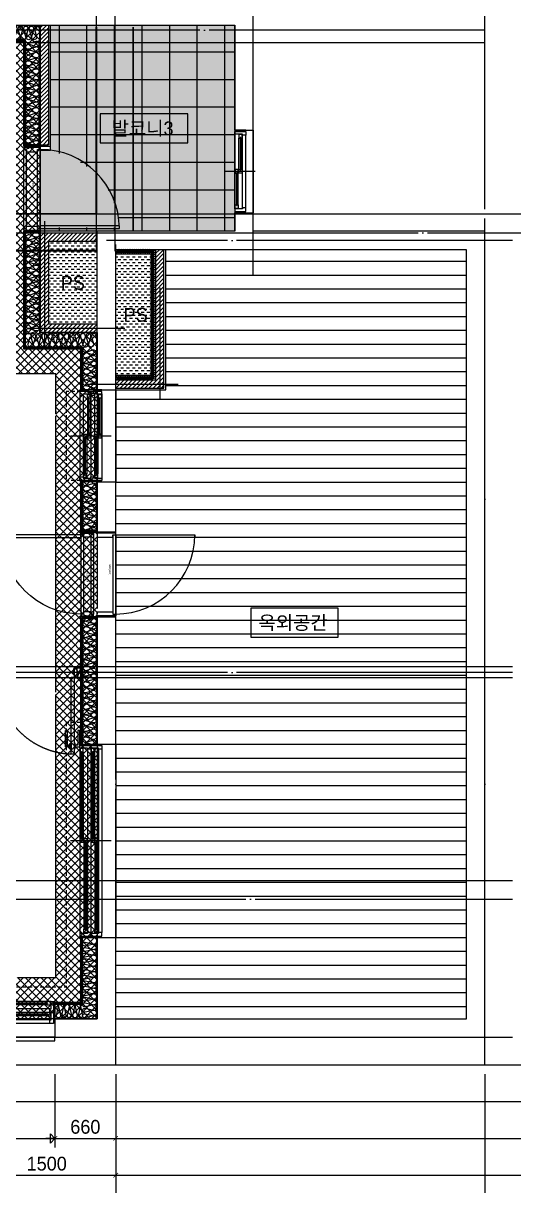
# Model space of a CAD drawing. Header units: millimetres. Extents: x -24416 to 92204, y -190080 to 23760.
# Drawn here: x 79198 to 84531, y -179915 to -167280 of the extents above; entities that cross this region are included whole.
import ezdxf
from ezdxf.enums import TextEntityAlignment as Align

# ---------------------------------------------------------------- set-up
doc = ezdxf.new("R2010")
doc.units = ezdxf.units.MM
doc.header["$LTSCALE"] = 50
for name, pattern in [('AUDIT_D_220706163347-0', [0]), ('CEN', [62, 60, -1, 0, -1]), ('H', [1.3, 0.8, -0.5]), ('HID', [2.5, 1.5, -1]), ('HIDDEN', [2, 1, -1]), ('평면도(기준)$0$CENTER2', [16.25, 15, -0.5, 0.25, -0.5])]:
    doc.linetypes.add(name, pattern=pattern)
doc.layers.get('defpoints').update_dxf_attribs({"color": 139})
for name, color, linetype in [('A-SOL252', 252, 'Continuous'), ('A_HAT', 8, 'Continuous'), ('AA-XXXX-DIMS', 7, 'Continuous'), ('AA-단열-바닥-욕실', 30, 'Continuous'), ('ARDM', 7, 'Continuous'), ('CEN_CON', 1, 'CEN'), ('CEN_WALL', 12, 'CEN'), ('CONC', 2, 'Continuous'), ('dan1', 7, 'HID'), ('DIM', 7, 'AUDIT_D_220706163347-0'), ('DOOR', 4, 'Continuous'), ('ELE3_CON', 7, 'Continuous'), ('ETC', 6, 'Continuous'), ('FIN', 6, 'Continuous'), ('HAT', 9, 'Continuous'), ('INS', 252, 'Continuous'), ('INSUL', 8, 'Continuous'), ('ROM', 7, 'AUDIT_D_220706163347-0'), ('SINA-F-FRAME', 4, 'Continuous'), ('WAL', 3, 'Continuous'), ('WAL_DRY', 7, 'Continuous'), ('WIN', 4, 'Continuous'), ('X - 단위세대$0$ETC', 6, 'Continuous'), ('바닥타일', 8, 'Continuous'), ('실명', 3, 'AUDIT_D_220706163347-0'), ('실명박스', 7, 'AUDIT_D_220706163347-0'), ('커튼박스', 6, 'Continuous'), ('평면도(기준)$0$1.EC-F-DOOR', 4, 'Continuous'), ('평면도(기준)$0$1.EC-F-DOOR-F', 4, 'Continuous'), ('확장', 8, 'HIDDEN')]:
    doc.layers.add(name, color=color, linetype=linetype)
for name, color, linetype, plot in [('AA-CEN', 1, 'CEN', False), ('AA-XXXX-MC', 153, 'AUDIT_D_220706163347-0', False), ('Defpoint', 135, 'Continuous', False), ('MC', 135, 'Continuous', False), ('X - 단위세대$0$0_임시', 134, 'Continuous', False)]:
    doc.layers.add(name, color=color, linetype=linetype, plot=plot)
doc.styles.add('HAUD01', font='Dotum.ttf')
doc.styles.add('HAUD02', font='Dotum.ttf', dxfattribs={"width": 0.8})
doc.styles.add('맑은고딕', font='malgun.ttf', dxfattribs={"width": 0.9})
doc.dimstyles.new('DIM-50', dxfattribs={"dimscale": 50, "dimtxt": 3, "dimasz": 1, "dimexe": 2, "dimexo": 2, "dimgap": 1, "dimtad": 1, "dimdec": 0, "dimzin": 0, "dimdsep": 46, "dimtxsty": '맑은고딕', "dimblk1": 'DIMDOT', "dimblk2": 'DIMDOT', "dimsah": 1, "dimcen": 0.09, "dimdle": 2, "dimclrd": 7, "dimclre": 7, "dimclrt": 3, "dimadec": 0, "dimazin": 0, "dimtfac": 1, "dimtdec": 0, "dimtix": 1, "dimtmove": 2, "dimatfit": 3, "dimldrblk": 'DIMDOT', "dimfxl": 1, "dimtolj": 1, "dimtzin": 0, "dimarcsym": 0})
doc.dimstyles.new('MCDIM-50', dxfattribs={"dimscale": 50, "dimtxt": 3, "dimasz": 1, "dimexe": 2, "dimexo": 2, "dimgap": 1, "dimtad": 1, "dimdec": 0, "dimzin": 0, "dimdsep": 46, "dimtxsty": '맑은고딕', "dimblk1": 'ARCHTICK', "dimblk2": 'ARCHTICK', "dimsah": 1, "dimcen": 0.09, "dimdle": 2, "dimclrd": 7, "dimclre": 7, "dimclrt": 3, "dimadec": 0, "dimazin": 0, "dimtfac": 1, "dimtdec": 0, "dimtix": 1, "dimtmove": 2, "dimatfit": 3, "dimldrblk": 'ARCHTICK', "dimfxl": 1, "dimtolj": 1, "dimtzin": 0, "dimarcsym": 0})
doc.dimstyles.new('외부100-win', dxfattribs={"dimscale": 50, "dimtxt": 3, "dimasz": 1, "dimexe": 2, "dimexo": 2.5, "dimgap": 1.5, "dimtad": 1, "dimdec": 0, "dimzin": 0, "dimdsep": 46, "dimtxsty": '맑은고딕', "dimblk": 'DO2-2', "dimblk1": 'DO2-2', "dimblk2": 'DIMDOT', "dimcen": 0.09, "dimdle": 2, "dimclrd": 7, "dimclre": 7, "dimclrt": 3, "dimadec": 0, "dimazin": 0, "dimtfac": 1, "dimtdec": 0, "dimtix": 1, "dimtmove": 2, "dimatfit": 3, "dimldrblk": 'DO2-2', "dimfxl": 1, "dimtolj": 1, "dimtzin": 0, "dimarcsym": 0})

# ---------------------------------------------------------------- blocks, each defined once
blk = doc.blocks.new('WIN_이중창_3600')
at = {"layer": 'Defpoint'}
for p, q in [((-15, 240), (-15, 0)), ((3585, 240), (3585, 0))]:
    blk.add_line(p, q, dxfattribs=at)
at = {"layer": 'WIN'}
for p, q in [((900, -100), (900, 340)), ((2670, -100), (2670, 340))]:
    blk.add_line(p, q, dxfattribs=at)
at = {"layer": 'WIN', "color": 8}
for p, q in [((3542, 240), (28, 240)), ((3530, 158), (40, 158)), ((880, 237), (73, 237)), ((880, 202), (73, 202)), ((2650, 196), (920, 196)), ((2650, 161), (920, 161)), ((3497, 237), (2690, 237)), ((3497, 202), (2690, 202)), ((3530, 120), (40, 120)), ((3530, 38), (40, 38)), ((3530, 0), (40, 0)), ((880, 117), (73, 117)), ((880, 82), (73, 82)), ((2650, 76), (920, 76)), ((2650, 41), (920, 41)), ((3497, 117), (2690, 117)), ((3497, 82), (2690, 82))]:
    blk.add_line(p, q, dxfattribs=at)
at = {"layer": 'WIN'}
for points in [[(40, 158), (28, 158), (28, 240), (0, 240), (0, 120), (40, 120), (40, 158)], [(73, 216.5), (73, 202), (33, 202), (33, 237), (73, 237), (73, 222.5)], [(887, 222.5), (887, 216.5), (66, 216.5), (66, 222.5), (887, 222.5)], [(880, 216.5), (880, 202), (920, 202), (920, 237), (880, 237), (880, 222.5)], [(920, 175.5), (920, 161), (880, 161), (880, 196), (920, 196), (920, 181.5)], [(2657, 181.5), (2657, 175.5), (913, 175.5), (913, 181.5), (2657, 181.5)], [(2690, 216.5), (2690, 202), (2650, 202), (2650, 237), (2690, 237), (2690, 222.5)], [(2650, 175.5), (2650, 161), (2690, 161), (2690, 196), (2650, 196), (2650, 181.5)], [(3504, 222.5), (3504, 216.5), (2683, 216.5), (2683, 222.5), (3504, 222.5)], [(3497, 216.5), (3497, 202), (3537, 202), (3537, 237), (3497, 237), (3497, 222.5)], [(3530, 158), (3542, 158), (3542, 240), (3570, 240), (3570, 120), (3530, 120), (3530, 158)], [(40, 38), (28, 38), (28, 120), (0, 120), (0, 0), (40, 0), (40, 38)], [(73, 96.5), (73, 82), (33, 82), (33, 117), (73, 117), (73, 102.5)], [(887, 102.5), (887, 96.5), (66, 96.5), (66, 102.5), (887, 102.5)], [(880, 96.5), (880, 82), (920, 82), (920, 117), (880, 117), (880, 102.5)], [(920, 55.5), (920, 41), (880, 41), (880, 76), (920, 76), (920, 61.5)], [(2657, 61.5), (2657, 55.5), (913, 55.5), (913, 61.5), (2657, 61.5)], [(2690, 96.5), (2690, 82), (2650, 82), (2650, 117), (2690, 117), (2690, 102.5)], [(2650, 55.5), (2650, 41), (2690, 41), (2690, 76), (2650, 76), (2650, 61.5)], [(3504, 102.5), (3504, 96.5), (2683, 96.5), (2683, 102.5), (3504, 102.5)], [(3497, 96.5), (3497, 82), (3537, 82), (3537, 117), (3497, 117), (3497, 102.5)], [(3530, 38), (3542, 38), (3542, 120), (3570, 120), (3570, 0), (3530, 0), (3530, 38)]]:
    blk.add_lwpolyline(points, dxfattribs=at)
blk = doc.blocks.new('WIN_이중창_2100')
at = {"layer": 'Defpoint'}
for p, q in [((-15, 240), (-15, 0)), ((2085, 240), (2085, 0))]:
    blk.add_line(p, q, dxfattribs=at)
at = {"layer": 'WIN'}
blk.add_line((1035, -100), (1035, 340), dxfattribs=at)
at = {"layer": 'WIN', "color": 8}
for p, q in [((2042, 240), (28, 240)), ((2030, 158), (40, 158)), ((1015, 196), (73, 196)), ((1015, 161), (73, 161)), ((1997, 237), (1055, 237)), ((1997, 202), (1055, 202)), ((2030, 120), (40, 120)), ((2030, 38), (40, 38)), ((2030, 0), (40, 0)), ((1015, 76), (73, 76)), ((1015, 41), (73, 41)), ((1997, 117), (1055, 117)), ((1997, 82), (1055, 82))]:
    blk.add_line(p, q, dxfattribs=at)
at = {"layer": 'WIN'}
for points in [[(40, 158), (28, 158), (28, 240), (0, 240), (0, 120), (40, 120), (40, 158)], [(73, 175.5), (73, 161), (33, 161), (33, 196), (73, 196), (73, 181.5)], [(1022, 181.5), (1022, 175.5), (66, 175.5), (66, 181.5), (1022, 181.5)], [(1055, 216.5), (1055, 202), (1015, 202), (1015, 237), (1055, 237), (1055, 222.5)], [(1015, 175.5), (1015, 161), (1055, 161), (1055, 196), (1015, 196), (1015, 181.5)], [(2004, 222.5), (2004, 216.5), (1048, 216.5), (1048, 222.5), (2004, 222.5)], [(1997, 216.5), (1997, 202), (2037, 202), (2037, 237), (1997, 237), (1997, 222.5)], [(2030, 158), (2042, 158), (2042, 240), (2070, 240), (2070, 120), (2030, 120), (2030, 158)], [(40, 38), (28, 38), (28, 120), (0, 120), (0, 0), (40, 0), (40, 38)], [(73, 55.5), (73, 41), (33, 41), (33, 76), (73, 76), (73, 61.5)], [(1022, 61.5), (1022, 55.5), (66, 55.5), (66, 61.5), (1022, 61.5)], [(1055, 96.5), (1055, 82), (1015, 82), (1015, 117), (1055, 117), (1055, 102.5)], [(1015, 55.5), (1015, 41), (1055, 41), (1055, 76), (1015, 76), (1015, 61.5)], [(2004, 102.5), (2004, 96.5), (1048, 96.5), (1048, 102.5), (2004, 102.5)], [(1997, 96.5), (1997, 82), (2037, 82), (2037, 117), (1997, 117), (1997, 102.5)], [(2030, 38), (2042, 38), (2042, 120), (2070, 120), (2070, 0), (2030, 0), (2030, 38)]]:
    blk.add_lwpolyline(points, dxfattribs=at)
blk = doc.blocks.new('insul1')
blk.add_lwpolyline([(0, 0, 0.480617), (0.146, 0.183), (0.004, 0.817, -1.249969), (0.296, 0.817), (0.154, 0.183, 0.480617), (0.3, 0, 0.480617)], format="xyb")
blk = doc.blocks.new('A$Cf0aabbe5')
at = {"layer": 'Defpoint'}
for p, q in [((220, 900), (100, 900)), ((220, 0), (100, 0))]:
    blk.add_line(p, q, dxfattribs=at)
at = {"layer": 'WIN', "color": 8}
for p, q in [((100, 43), (100, 857)), ((144, 470), (144, 812)), ((179, 470), (179, 812)), ((182, 55), (182, 845)), ((220, 55), (220, 845)), ((103, 88), (103, 430)), ((138, 88), (138, 430))]:
    blk.add_line(p, q, dxfattribs=at)
at = {"layer": 'WIN'}
blk.add_line((320, 450), (0, 450), dxfattribs=at)
for points in [[(182, 845), (182, 857), (100, 857), (100, 885), (220, 885), (220, 845), (182, 845)], [(165, 812), (179, 812), (179, 852), (144, 852), (144, 812), (159, 812)], [(159, 463), (165, 463), (165, 819), (159, 819), (159, 463)], [(124, 430), (138, 430), (138, 470), (103, 470), (103, 430), (118, 430)], [(118, 81), (124, 81), (124, 437), (118, 437), (118, 81)], [(165, 470), (179, 470), (179, 430), (144, 430), (144, 470), (159, 470)], [(182, 55), (182, 43), (100, 43), (100, 15), (220, 15), (220, 55), (182, 55)], [(124, 88), (138, 88), (138, 48), (103, 48), (103, 88), (118, 88)]]:
    blk.add_lwpolyline(points, dxfattribs=at)
blk = doc.blocks.new('A$C7e5e6b13')
at = {"layer": 'DOOR'}
for p, q in [((0, 30), (0, 890)), ((30, 30), (30, 890)), ((150, 30), (150, 890)), ((180, 30), (180, 890))]:
    blk.add_line(p, q, dxfattribs=at)
for points in [[(150, 865), (150, 890), (180, 890), (180, 910), (0, 910), (0, 890), (30, 890), (30, 865)], [(150, 55), (150, 30), (180, 30), (180, 10), (0, 10), (0, 30), (30, 30), (30, 55)]]:
    blk.add_lwpolyline(points, close=True, dxfattribs=at)
blk.add_lwpolyline([(180, 30), (1040, 30), (1040, 60), (180, 60), (180, 30)], dxfattribs=at)
blk.add_arc((180, 30), 860, 0, 90, dxfattribs=at)
at = {"layer": 'X - 단위세대$0$0_임시'}
for p, q in [((0, 920), (180, 920)), ((0, 0), (180, 0))]:
    blk.add_line(p, q, dxfattribs=at)
at = {"layer": 'X - 단위세대$0$0_임시', "style": 'HAUD02'}
blk.add_text('900(180)', height=20, rotation=90, dxfattribs=at).set_placement((105, 489), align=Align.MIDDLE)
blk = doc.blocks.new('DongSinsul_1')
at = {"layer": 'INSUL'}
blk.add_lwpolyline([(0, 0.25, 1.34403), (0.35, 0.25), (0.2, 0.75, -1.34403), (0.55, 0.75), (0.4, 0.25)], format="xyb", dxfattribs=at)
blk = doc.blocks.new('WD-900(200)')
at = {"layer": 'DOOR'}
for p, q in [((20, 200), (880, 200)), ((20, 170), (880, 170))]:
    blk.add_line(p, q, dxfattribs=at)
blk.add_lwpolyline([(20, 200), (20, 1060), (50, 1060), (50, 200), (20, 200)], dxfattribs=at)
for points in [[(45, 170), (20, 170), (20, 200), (0, 200), (0, 0), (45, 0)], [(855, 170), (880, 170), (880, 200), (900, 200), (900, 0), (855, 0)]]:
    blk.add_lwpolyline(points, close=True, dxfattribs=at)
blk.add_arc((20, 200), 860, 0, 90, dxfattribs=at)
at = {"layer": 'X - 단위세대$0$0_임시'}
for p, q in [((-10, 0), (-10, 200)), ((910, 0), (910, 200))]:
    blk.add_line(p, q, dxfattribs=at)
at = {"layer": 'X - 단위세대$0$0_임시', "style": 'HAUD02'}
blk.add_text('900(200)', height=20, dxfattribs=at).set_placement((397, 135), align=Align.MIDDLE)
blk = doc.blocks.new('WIN_이중창_1000')
at = {"layer": 'Defpoint'}
for p, q in [((-15, 240), (-15, 0)), ((985, 240), (985, 0))]:
    blk.add_line(p, q, dxfattribs=at)
at = {"layer": 'WIN'}
blk.add_line((485, -100), (485, 340), dxfattribs=at)
at = {"layer": 'WIN', "color": 8}
for p, q in [((942, 240), (28, 240)), ((930, 158), (40, 158)), ((465, 196), (73, 196)), ((465, 161), (73, 161)), ((897, 237), (505, 237)), ((897, 202), (505, 202)), ((930, 120), (40, 120)), ((930, 38), (40, 38)), ((930, 0), (40, 0)), ((465, 76), (73, 76)), ((465, 41), (73, 41)), ((897, 117), (505, 117)), ((897, 82), (505, 82))]:
    blk.add_line(p, q, dxfattribs=at)
at = {"layer": 'WIN'}
for points in [[(40, 158), (28, 158), (28, 240), (0, 240), (0, 120), (40, 120), (40, 158)], [(73, 175), (73, 161), (33, 161), (33, 196), (73, 196), (73, 181)], [(472, 181), (472, 175), (66, 175), (66, 181), (472, 181)], [(505, 216), (505, 202), (465, 202), (465, 237), (505, 237), (505, 222)], [(465, 175), (465, 161), (505, 161), (505, 196), (465, 196), (465, 181)], [(904, 222), (904, 216), (498, 216), (498, 222), (904, 222)], [(897, 216), (897, 202), (937, 202), (937, 237), (897, 237), (897, 222)], [(930, 158), (942, 158), (942, 240), (970, 240), (970, 120), (930, 120), (930, 158)], [(40, 38), (28, 38), (28, 120), (0, 120), (0, 0), (40, 0), (40, 38)], [(73, 55), (73, 41), (33, 41), (33, 76), (73, 76), (73, 61)], [(472, 61), (472, 55), (66, 55), (66, 61), (472, 61)], [(505, 96), (505, 82), (465, 82), (465, 117), (505, 117), (505, 102)], [(465, 55), (465, 41), (505, 41), (505, 76), (465, 76), (465, 61)], [(904, 102), (904, 96), (498, 96), (498, 102), (904, 102)], [(897, 96), (897, 82), (937, 82), (937, 117), (897, 117), (897, 102)], [(930, 38), (942, 38), (942, 120), (970, 120), (970, 0), (930, 0), (930, 38)]]:
    blk.add_lwpolyline(points, dxfattribs=at)
blk = doc.blocks.new('PD-900(140)')
at = {"layer": 'DOOR'}
for p, q in [((20, 140), (880, 140)), ((20, 110), (880, 110)), ((20, 30), (880, 30)), ((20, 0), (880, 0))]:
    blk.add_line(p, q, dxfattribs=at)
blk.add_lwpolyline([(20, 140), (20, 1000), (50, 1000), (50, 140), (20, 140)], dxfattribs=at)
for points in [[(45, 110), (20, 110), (20, 140), (0, 140), (0, 0), (20, 0), (20, 30), (45, 30)], [(855, 110), (880, 110), (880, 140), (900, 140), (900, 0), (880, 0), (880, 30), (855, 30)]]:
    blk.add_lwpolyline(points, close=True, dxfattribs=at)
blk.add_arc((20, 140), 860, 0, 90, dxfattribs=at)
at = {"layer": 'X - 단위세대$0$0_임시'}
for p, q in [((-10, 0), (-10, 140)), ((910, 0), (910, 140))]:
    blk.add_line(p, q, dxfattribs=at)
at = {"layer": 'X - 단위세대$0$0_임시', "style": 'HAUD02'}
blk.add_text('900(140)', height=20, dxfattribs=at).set_placement((479, 65), align=Align.MIDDLE)
blk = doc.blocks.new('A$C3C3C21E6')
at = {"layer": '평면도(기준)$0$1.EC-F-DOOR'}
blk.add_lwpolyline([(70, -210), (70, -1050), (106, -1050), (106, -210), (70, -210)], dxfattribs=at)
at = {"layer": '평면도(기준)$0$1.EC-F-DOOR', "color": 8}
for points in [[(60, -970), (10, -970), (10, -790), (30, -790), (30, -950), (60, -950)], [(116, -970), (166, -970), (166, -790), (146, -790), (146, -950), (116, -950)]]:
    blk.add_lwpolyline(points, dxfattribs=at)
for points in [[(70, -930), (70, -990), (60, -990), (60, -930)], [(106, -930), (106, -990), (116, -990), (116, -930)]]:
    blk.add_lwpolyline(points, close=True, dxfattribs=at)
at = {"layer": '평면도(기준)$0$1.EC-F-DOOR', "color": 1, "linetype": '평면도(기준)$0$CENTER2', "ltscale": 6}
blk.add_arc((69, -210), 841, 272.4982, 359.9824, dxfattribs=at)
at = {"layer": '평면도(기준)$0$1.EC-F-DOOR-F'}
for points in [[(60, -110), (40, -110), (0, -110), (0, -98), (60, -98)], [(40, -110), (70, -110), (70, -210), (40, -210)], [(70, -120), (80, -120), (80, -170), (70, -170)], [(910, -120), (900, -120), (900, -170), (910, -170)], [(940, -110), (910, -110), (910, -210), (940, -210)], [(920, -110), (940, -110), (980, -110), (980, -98), (920, -98)], [(0, -222), (60, -222), (60, -210), (0, -210)], [(920, -222), (980, -222), (980, -210), (920, -210)]]:
    blk.add_lwpolyline(points, close=True, dxfattribs=at)
blk = doc.blocks.new('U-131B(확장)', base_point=(284085, -109270))
at = {"layer": 'A-SOL252'}
h = blk.add_hatch(dxfattribs=at)
h.set_pattern_fill('DASH', color=256, scale=10, style=0)
h.set_pattern_definition([(2e-15, (301967.958, -112168.698), (31.75, 31.75), [31.75, -31.75])])
h.paths.add_polyline_path([(309705, -100620), (309175, -100620), (309175, -101520), (309705, -101520)])
h = blk.add_hatch(dxfattribs=at)
h.set_pattern_fill('DASH', color=256, scale=10, style=0)
h.set_pattern_definition([(2e-15, (302697.958, -112413.698), (31.75, 31.75), [31.75, -31.75])])
h.paths.add_polyline_path([(310290, -102075), (310290, -100760), (309905, -100760), (309905, -102075)])
at = {"layer": 'A_HAT'}
h = blk.add_hatch(dxfattribs=at)
h.set_pattern_fill('ANSI31', color=256, scale=10, style=0)
h.set_pattern_definition([(45, (-425, 0), (-22.4506403, 22.4506403), [])])
h.paths.add_polyline_path([(309175, -98270), (309085, -98270), (309085, -99570), (309175, -99570)])
h = blk.add_hatch(dxfattribs=at)
h.set_pattern_fill('ANSI31', color=256, scale=10, style=0)
h.set_pattern_definition([(45, (-1655, 90), (-22.4506403, 22.4506403), [])])
h.paths.add_polyline_path([(309175, -100620), (309705, -100620), (309705, -100530), (309085, -100530), (309085, -101525), (309085, -101610), (309705, -101610), (309705, -101520), (309175, -101520)])
h = blk.add_hatch(dxfattribs=at)
h.set_pattern_fill('ANSI31', color=256, scale=10, style=0)
h.set_pattern_definition([(45, (-400, 0), (-22.4506403, 22.4506403), [])])
h.paths.add_polyline_path([(310430, -100710), (310340, -100710), (310340, -102125), (309905, -102125), (309905, -102215), (310430, -102215)])
at = {"layer": 'HAT', "ltscale": 100}
h = blk.add_hatch(dxfattribs=at)
h.set_pattern_fill('_USER', color=8, scale=150, pattern_type=0)
h.set_pattern_definition([(2e-15, (407994.67, -118716.49), (0, 150), [])])
h.paths.add_polyline_path([(313720, -100710), (310450, -100710), (310450, -102235), (310305, -102235), (309905, -102235), (309905, -103780), (309905, -109070), (313720, -109070)])
at = {"layer": '바닥타일'}
h = blk.add_hatch(dxfattribs=at)
h.set_pattern_fill('_USER', color=256, scale=300, double=1, pattern_type=0)
h.set_pattern_definition([(2e-15, (302490.35, -109089.78), (0, 300), []), (90, (302490.35, -109089.78), (-300, 2e-14), [])])
edge = h.paths.add_edge_path()
edge.add_arc((309085, -100500), 860, 1.9991, 82.6513)
edge.add_line((309195, -99647), (309195, -98270))
edge.add_line((309195, -98270), (311200, -98270))
edge.add_line((311200, -98270), (311200, -100510))
edge.add_line((311200, -100510), (309195, -100510))
edge.add_line((309195, -100510), (309195, -100470))
edge.add_line((309195, -100470), (309945, -100470))
at = {"layer": 'CEN_CON'}
for p, q in [((311400, -100990), (311400, -97240)), ((313920, -109570), (313920, -97240)), ((313920, -98325), (305345, -98325)), ((314220, -100610), (309805, -100610)), ((309905, -109570), (309905, -100653)), ((299020, -109270), (314220, -109270))]:
    blk.add_line(p, q, dxfattribs=at)
at = {"layer": 'CEN_WALL'}
for p, q in [((309900, -100725), (309900, -97240)), ((309130, -100400), (309130, -101790)), ((308100, -100525), (310195, -100525)), ((310385, -101125), (310385, -102340)), ((310005, -101565), (308955, -101565)), ((309595, -102170), (310585, -102170)), ((314220, -105305), (299020, -105305)), ((299020, -107770), (314220, -107770))]:
    blk.add_line(p, q, dxfattribs=at)
at = {"layer": 'CONC'}
for p, q in [((311400, -99410), (311400, -97295)), ((305695, -98270), (310285, -98270)), ((310285, -98270), (311200, -98270)), ((311200, -99410), (311200, -98270)), ((311200, -99410), (311400, -99410)), ((311200, -99410), (311400, -99410)), ((311200, -100310), (311400, -100310)), ((311200, -100510), (311200, -100310)), ((311200, -100310), (311400, -100310)), ((311400, -100710), (311400, -100310)), ((309705, -102235), (309705, -100510)), ((311200, -100510), (309705, -100510)), ((309905, -102235), (309905, -100710)), ((311400, -100710), (309905, -100710)), ((309905, -102235), (309905, -100710)), ((309705, -102235), (309905, -102235)), ((309705, -103580), (309705, -103235)), ((309705, -103235), (309905, -103235)), ((309905, -103780), (309905, -103235)), ((309705, -103780), (309705, -103580)), ((309905, -103780), (309705, -103780)), ((309705, -106085), (309705, -104700)), ((309905, -104700), (309705, -104700)), ((309905, -106085), (309905, -104700)), ((309705, -106085), (309905, -106085)), ((309705, -109070), (309705, -108185)), ((309705, -108185), (309905, -108185)), ((309905, -109270), (309905, -108185)), ((309245, -109070), (309705, -109070)), ((309245, -109070), (309245, -109270)), ((309245, -109270), (309905, -109270))]:
    blk.add_line(p, q, dxfattribs=at)
at = {"layer": 'dan1'}
blk.add_lwpolyline([(288335, -107130), (288645, -107130), (288645, -108620), (295505, -108620), (295505, -104985), (299595, -104985), (299595, -108620), (309255, -108620), (309255, -102060), (308635, -102060), (308635, -98720), (306145, -98720), (306145, -102695), (305835, -102695)], dxfattribs=at)
at = {"layer": 'ELE3_CON'}
for p, q in [((311400, -99410), (311400, -100310)), ((313920, -100510), (311400, -100510)), ((313920, -109270), (313920, -100510)), ((313720, -100710), (311400, -100710)), ((313720, -109070), (313720, -100710)), ((309905, -102235), (309905, -103235)), ((309905, -106085), (309905, -108185)), ((309905, -109070), (313720, -109070)), ((309245, -109270), (305645, -109270)), ((309905, -109270), (313920, -109270))]:
    blk.add_line(p, q, dxfattribs=at)
at = {"layer": 'FIN'}
for p, q in [((309195, -99590), (309195, -98270)), ((309085, -99590), (309085, -99570)), ((309195, -99590), (309085, -99590)), ((309705, -100510), (309085, -100510)), ((309085, -100510), (309085, -100530)), ((310450, -102235), (310450, -100710)), ((309905, -102235), (310450, -102235))]:
    blk.add_line(p, q, dxfattribs=at)
at = {"layer": 'INS'}
for p, q in [((309080, -98275), (305705, -98275)), ((309080, -99570), (309080, -98275)), ((308925, -98430), (305815, -98430)), ((308925, -99570), (308925, -98430)), ((309080, -99570), (308925, -99570)), ((308925, -101770), (308925, -100530)), ((309080, -100530), (308925, -100530)), ((309080, -101615), (309080, -100530)), ((310290, -100760), (309905, -100760)), ((310290, -102075), (310290, -100760)), ((309700, -101615), (309080, -101615)), ((309700, -102250), (309700, -101615)), ((309545, -101770), (308925, -101770)), ((309545, -102250), (309545, -101770)), ((309905, -102075), (310290, -102075)), ((309545, -103760), (309545, -103220)), ((309700, -103760), (309700, -103220)), ((309700, -103760), (309545, -103760)), ((309545, -106100), (309545, -104720)), ((309700, -104720), (309545, -104720)), ((309700, -106100), (309700, -104720)), ((309545, -108910), (309545, -108170)), ((309700, -109065), (309700, -108170)), ((309230, -108910), (309545, -108910)), ((309230, -109065), (309700, -109065))]:
    blk.add_line(p, q, dxfattribs=at)
at = {"layer": 'INSUL'}
for points in [[(310290, -100710, 0.463061), (310283, -100721), (310290, -100746, -1.34), (310273, -100746), (310280, -100721), (310280, -100721, 1.34), (310263, -100721), (310270, -100746, -1.34), (310253, -100746), (310260, -100721), (310260, -100721, 1.34), (310243, -100721), (310250, -100746, -1.34), (310233, -100746), (310240, -100721), (310240, -100721, 1.34), (310223, -100721), (310230, -100746, -1.34), (310213, -100746), (310220, -100721), (310220, -100721, 1.34), (310203, -100721), (310210, -100746, -1.34), (310192, -100746), (310200, -100721), (310200, -100721, 1.34), (310182, -100721), (310190, -100746, -1.34), (310172, -100746), (310180, -100721), (310180, -100721, 1.34), (310162, -100721), (310170, -100746, -1.34), (310152, -100746), (310160, -100721), (310160, -100721, 1.34), (310142, -100721), (310150, -100746, -1.34), (310132, -100746), (310140, -100721), (310140, -100721, 1.34), (310122, -100721), (310130, -100746, -1.34), (310112, -100746), (310120, -100721), (310120, -100721, 1.34), (310102, -100721), (310110, -100746, -1.34), (310092, -100746), (310100, -100721), (310100, -100721, 1.34), (310082, -100721), (310090, -100746, -1.34), (310072, -100746), (310080, -100721), (310080, -100721, 1.34), (310062, -100721), (310070, -100746, -1.34), (310052, -100746), (310060, -100721), (310060, -100721, 1.34), (310042, -100721), (310050, -100746, -1.34), (310032, -100746), (310039, -100721), (310039, -100721, 1.34), (310022, -100721), (310029, -100746, -1.34), (310012, -100746), (310019, -100721), (310019, -100721, 1.34), (310002, -100721), (310009, -100746, -1.34), (309992, -100746), (309999, -100721), (309999, -100721, 1.34), (309982, -100721), (309989, -100746, -1.34), (309972, -100746), (309979, -100721), (309979, -100721, 1.34), (309962, -100721), (309969, -100746, -1.34), (309952, -100746), (309959, -100721), (309959, -100721, 1.34), (309942, -100721), (309949, -100746, -1.34), (309932, -100746), (309939, -100721), (309939, -100721, 1.34), (309922, -100721), (309929, -100746, -1.34), (309912, -100746), (309919, -100721)], [(310329, -102125, 1.34), (310329, -102107), (310304, -102115, -1.34), (310304, -102097), (310329, -102105), (310329, -102105, 1.34), (310329, -102087), (310304, -102095, -1.34), (310304, -102077), (310329, -102085), (310329, -102085, 1.34), (310329, -102067), (310304, -102075, -1.34), (310304, -102057), (310329, -102065), (310329, -102065, 1.34), (310329, -102047), (310304, -102055, -1.34), (310304, -102037), (310329, -102045), (310329, -102045, 1.34), (310329, -102027), (310304, -102035, -1.34), (310304, -102017), (310329, -102024), (310329, -102024, 1.34), (310329, -102007), (310304, -102014, -1.34), (310304, -101997), (310329, -102004), (310329, -102004, 1.34), (310329, -101987), (310304, -101994, -1.34), (310304, -101977), (310329, -101984), (310329, -101984, 1.34), (310329, -101967), (310304, -101974, -1.34), (310304, -101957), (310329, -101964), (310329, -101964, 1.34), (310329, -101947), (310304, -101954, -1.34), (310304, -101937), (310329, -101944), (310329, -101944, 1.34), (310329, -101927), (310304, -101934, -1.34), (310304, -101917), (310329, -101924), (310329, -101924, 1.34), (310329, -101907), (310304, -101914, -1.34), (310304, -101897), (310329, -101904), (310329, -101904, 1.34), (310329, -101887), (310304, -101894, -1.34), (310304, -101877), (310329, -101884), (310329, -101884, 1.34), (310329, -101867), (310304, -101874, -1.34), (310304, -101857), (310329, -101864), (310329, -101864, 1.34), (310329, -101847), (310304, -101854, -1.34), (310304, -101837), (310329, -101844), (310329, -101844, 1.34), (310329, -101826), (310304, -101834, -1.34), (310304, -101816), (310329, -101824), (310329, -101824, 1.34), (310329, -101806), (310304, -101814, -1.34), (310304, -101796), (310329, -101804), (310329, -101804, 1.34), (310329, -101786), (310304, -101794, -1.34), (310304, -101776), (310329, -101784), (310329, -101784, 1.34), (310329, -101766), (310304, -101774, -1.34), (310304, -101756), (310329, -101764), (310329, -101764, 1.34), (310329, -101746), (310304, -101754, -1.34), (310304, -101736), (310329, -101744), (310329, -101744, 1.34), (310329, -101726), (310304, -101734, -1.34), (310304, -101716), (310329, -101724), (310329, -101724, 1.34), (310329, -101706), (310304, -101714, -1.34), (310304, -101696), (310329, -101704), (310329, -101704, 1.34), (310329, -101686), (310304, -101694, -1.34), (310304, -101676), (310329, -101684), (310329, -101684, 1.34), (310329, -101666), (310304, -101673, -1.34), (310304, -101656), (310329, -101663), (310329, -101663, 1.34), (310329, -101646), (310304, -101653, -1.34), (310304, -101636), (310329, -101643), (310329, -101643, 1.34), (310329, -101626), (310304, -101633, -1.34), (310304, -101616), (310329, -101623), (310329, -101623, 1.34), (310329, -101606), (310304, -101613, -1.34), (310304, -101596), (310329, -101603), (310329, -101603, 1.34), (310329, -101586), (310304, -101593, -1.34), (310304, -101576), (310329, -101583), (310329, -101583, 1.34), (310329, -101566), (310304, -101573, -1.34), (310304, -101556), (310329, -101563), (310329, -101563, 1.34), (310329, -101546), (310304, -101553, -1.34), (310304, -101536), (310329, -101543), (310329, -101543, 1.34), (310329, -101526), (310304, -101533, -1.34), (310304, -101516), (310329, -101523), (310329, -101523, 1.34), (310329, -101506), (310304, -101513, -1.34), (310304, -101496), (310329, -101503), (310329, -101503, 1.34), (310329, -101486), (310304, -101493, -1.34), (310304, -101475), (310329, -101483), (310329, -101483, 1.34), (310329, -101465), (310304, -101473, -1.34), (310304, -101455), (310329, -101463), (310329, -101463, 1.34), (310329, -101445), (310304, -101453, -1.34), (310304, -101435), (310329, -101443), (310329, -101443, 1.34), (310329, -101425), (310304, -101433, -1.34), (310304, -101415), (310329, -101423), (310329, -101423, 1.34), (310329, -101405), (310304, -101413, -1.34), (310304, -101395), (310329, -101403), (310329, -101403, 1.34), (310329, -101385), (310304, -101393, -1.34), (310304, -101375), (310329, -101383), (310329, -101383, 1.34), (310329, -101365), (310304, -101373, -1.34), (310304, -101355), (310329, -101363), (310329, -101363, 1.34), (310329, -101345), (310304, -101353, -1.34), (310304, -101335), (310329, -101343), (310329, -101343, 1.34), (310329, -101325), (310304, -101333, -1.34), (310304, -101315), (310329, -101322), (310329, -101322, 1.34), (310329, -101305), (310304, -101312, -1.34), (310304, -101295), (310329, -101302), (310329, -101302, 1.34), (310329, -101285), (310304, -101292, -1.34), (310304, -101275), (310329, -101282), (310329, -101282, 1.34), (310329, -101265), (310304, -101272, -1.34), (310304, -101255), (310329, -101262), (310329, -101262, 1.34), (310329, -101245), (310304, -101252, -1.34), (310304, -101235), (310329, -101242), (310329, -101242, 1.34), (310329, -101225), (310304, -101232, -1.34), (310304, -101215), (310329, -101222), (310329, -101222, 1.34), (310329, -101205), (310304, -101212, -1.34), (310304, -101195), (310329, -101202), (310329, -101202, 1.34), (310329, -101185), (310304, -101192, -1.34), (310304, -101175), (310329, -101182), (310329, -101182, 1.34), (310329, -101165), (310304, -101172, -1.34), (310304, -101155), (310329, -101162), (310329, -101162, 1.34), (310329, -101145), (310304, -101152, -1.34), (310304, -101134), (310329, -101142), (310329, -101142, 1.34), (310329, -101124), (310304, -101132, -1.34), (310304, -101114), (310329, -101122), (310329, -101122, 1.34), (310329, -101104), (310304, -101112, -1.34), (310304, -101094), (310329, -101102), (310329, -101102, 1.34), (310329, -101084), (310304, -101092, -1.34), (310304, -101074), (310329, -101082), (310329, -101082, 1.34), (310329, -101064), (310304, -101072, -1.34), (310304, -101054), (310329, -101062), (310329, -101062, 1.34), (310329, -101044), (310304, -101052, -1.34), (310304, -101034), (310329, -101042), (310329, -101042, 1.34), (310329, -101024), (310304, -101032, -1.34), (310304, -101014), (310329, -101022), (310329, -101022, 1.34), (310329, -101004), (310304, -101012, -1.34), (310304, -100994), (310329, -101002), (310329, -101002, 1.34), (310329, -100984), (310304, -100992, -1.34), (310304, -100974), (310329, -100982), (310329, -100982, 1.34), (310329, -100964), (310304, -100971, -1.34), (310304, -100954), (310329, -100961), (310329, -100961, 1.34), (310329, -100944), (310304, -100951, -1.34), (310304, -100934), (310329, -100941), (310329, -100941, 1.34), (310329, -100924), (310304, -100931, -1.34), (310304, -100914), (310329, -100921), (310329, -100921, 1.34), (310329, -100904), (310304, -100911, -1.34), (310304, -100894), (310329, -100901), (310329, -100901, 1.34), (310329, -100884), (310304, -100891, -1.34), (310304, -100874), (310329, -100881), (310329, -100881, 1.34), (310329, -100864), (310304, -100871, -1.34), (310304, -100854), (310329, -100861), (310329, -100861, 1.34), (310329, -100844), (310304, -100851, -1.34), (310304, -100834), (310329, -100841), (310329, -100841, 1.34), (310329, -100824), (310304, -100831, -1.34), (310304, -100814), (310329, -100821), (310329, -100821, 1.34), (310329, -100804), (310304, -100811, -1.34), (310304, -100794), (310329, -100801), (310329, -100801, 1.34), (310329, -100783), (310304, -100791, -1.34), (310304, -100773), (310329, -100781), (310329, -100781, 1.34), (310329, -100763), (310304, -100771, -1.34), (310304, -100753), (310329, -100761), (310329, -100761, 1.34), (310329, -100743), (310304, -100751, -1.34), (310304, -100733), (310329, -100741), (310329, -100741, 1.34), (310329, -100723), (310304, -100731, -1.34), (310304, -100713), (310329, -100721)], [(309905, -102113, 1.34), (309923, -102113), (309915, -102088, -1.34), (309933, -102088), (309925, -102113), (309925, -102113, 1.34), (309943, -102113), (309935, -102088, -1.34), (309953, -102088), (309945, -102113), (309945, -102113, 1.34), (309963, -102113), (309955, -102088, -1.34), (309973, -102088), (309966, -102113), (309966, -102113, 1.34), (309983, -102113), (309976, -102088, -1.34), (309993, -102088), (309986, -102113), (309986, -102113, 1.34), (310003, -102113), (309996, -102088, -1.34), (310013, -102088), (310006, -102113), (310006, -102113, 1.34), (310023, -102113), (310016, -102088, -1.34), (310033, -102088), (310026, -102113), (310026, -102113, 1.34), (310043, -102113), (310036, -102088, -1.34), (310053, -102088), (310046, -102113), (310046, -102113, 1.34), (310063, -102113), (310056, -102088, -1.34), (310073, -102088), (310066, -102113), (310066, -102113, 1.34), (310083, -102113), (310076, -102088, -1.34), (310093, -102088), (310086, -102113), (310086, -102113, 1.34), (310103, -102113), (310096, -102088, -1.34), (310113, -102088), (310106, -102113), (310106, -102113, 1.34), (310123, -102113), (310116, -102088, -1.34), (310133, -102088), (310126, -102113), (310126, -102113, 1.34), (310143, -102113), (310136, -102088, -1.34), (310154, -102088), (310146, -102113), (310146, -102113, 1.34), (310164, -102113), (310156, -102088, -1.34), (310174, -102088), (310166, -102113), (310166, -102113, 1.34), (310184, -102113), (310176, -102088, -1.34), (310194, -102088), (310186, -102113), (310186, -102113, 1.34), (310204, -102113), (310196, -102088, -1.34), (310214, -102088), (310206, -102113), (310206, -102113, 1.34), (310224, -102113), (310216, -102088, -1.34), (310234, -102088), (310226, -102113), (310226, -102113, 1.34), (310244, -102113), (310236, -102088, -1.34), (310254, -102088), (310246, -102113), (310246, -102113, 1.34), (310264, -102113), (310256, -102088, -1.34), (310274, -102088), (310266, -102113), (310266, -102113, 1.34), (310284, -102113), (310276, -102088, -1.34), (310294, -102088), (310286, -102113), (310286, -102113, 0.337154), (310290, -102124, 0.337154)]]:
    blk.add_lwpolyline(points, format="xyb", dxfattribs=at)
at = {"layer": 'MC'}
for p, q in [((309695, -100725), (309695, -97240)), ((313920, -98460), (305345, -98460)), ((308100, -100320), (310195, -100320)), ((314220, -105245), (299020, -105245)), ((314220, -105365), (299020, -105365)), ((299020, -107565), (314220, -107565))]:
    blk.add_line(p, q, dxfattribs=at)
at = {"layer": 'SINA-F-FRAME'}
blk.add_line((309525, -105255), (309485, -105355), dxfattribs=at)
at = {"layer": 'WAL'}
for p, q in [((309085, -98270), (309085, -99570)), ((309175, -98270), (309175, -99570)), ((309085, -99570), (309175, -99570)), ((309705, -100530), (309085, -100530)), ((309085, -100530), (309085, -101610)), ((309705, -100620), (309175, -100620)), ((309175, -100620), (309175, -101520)), ((310340, -102125), (310340, -100710)), ((310430, -102215), (310430, -100710)), ((309705, -101520), (309175, -101520)), ((309705, -101610), (309085, -101610)), ((309905, -102125), (310340, -102125)), ((309905, -102215), (310430, -102215))]:
    blk.add_line(p, q, dxfattribs=at)
at = {"layer": 'WAL_DRY'}
for p, q in [((308915, -98440), (305825, -98440)), ((308905, -98450), (305835, -98450)), ((308905, -99590), (308905, -98450)), ((308915, -99580), (308915, -98440)), ((309085, -99590), (308905, -99590)), ((309085, -99580), (308915, -99580)), ((308905, -101790), (308905, -100510)), ((309085, -100510), (308905, -100510)), ((309085, -100520), (308915, -100520)), ((308915, -101780), (308915, -100520)), ((309525, -101790), (308905, -101790)), ((309535, -101780), (308915, -101780)), ((309525, -102250), (309525, -101790)), ((309535, -102250), (309535, -101780)), ((309525, -103780), (309525, -103220)), ((309535, -103770), (309535, -103220)), ((309705, -103780), (309525, -103780)), ((309705, -103770), (309535, -103770)), ((309525, -106100), (309525, -104700)), ((309705, -104700), (309525, -104700)), ((309705, -104710), (309535, -104710)), ((309535, -106100), (309535, -104710)), ((309525, -108890), (309525, -108170)), ((309535, -108900), (309535, -108170)), ((309230, -108890), (309525, -108890)), ((309230, -108900), (309535, -108900))]:
    blk.add_line(p, q, dxfattribs=at)
at = {"layer": 'X - 단위세대$0$ETC'}
blk.add_lwpolyline([(309245, -109310), (309245, -109270), (305645, -109270), (305645, -109310), (309245, -109310)], dxfattribs=at)
at = {"layer": '커튼박스', "linetype": 'H'}
for p, q in [((309365, -102250), (309365, -103220)), ((309525, -102250), (309365, -102250)), ((309525, -103220), (309365, -103220)), ((309365, -105850), (309365, -108721)), ((309525, -105850), (309365, -105850)), ((305185, -108721), (309365, -108721))]:
    blk.add_line(p, q, dxfattribs=at)
at = {"layer": '확장', "ltscale": 0.5, "const_width": 20, "flags": 128}
for points in [[(309695, -98290), (309695, -100320), (308200, -100320), (308200, -107565), (299335, -107565)], [(310095, -98290), (310095, -100510)], [(309695, -100720), (308600, -100720), (308600, -107965), (299335, -107965)]]:
    blk.add_lwpolyline(points, dxfattribs=at)
at = {"layer": 'DOOR'}
blk.add_blockref('A$C7e5e6b13', (308905, -100510), dxfattribs=at)
at = {"layer": 'DOOR', "xscale": -1, "rotation": 90}
blk.add_blockref('PD-900(140)', (309665, -103790), dxfattribs=at)
at = {"layer": 'DOOR', "rotation": 270}
blk.add_blockref('WD-900(200)', (309705, -103790), dxfattribs=at)
at = {"layer": 'INS', "row_count": 1}
for name, p, xscale, yscale, zscale, rotation, column_count, row_spacing, column_spacing in [('DongSinsul_1', (308925, -99610), -150, 150, 150, 270, 19, 1, -60), ('insul1', (309695, -109060), 150.0000000000001, 150.0000000000001, 150.0000000000001, 90, 14, -3.155443620884047e-30, 60.00000000000006), ('insul1', (309545, -108910), 150, 150, 150, 180, 5, 0, 60)]:
    blk.add_blockref(name, p, dxfattribs=dict(at, xscale=xscale, yscale=yscale, zscale=zscale, rotation=rotation, column_count=column_count, row_spacing=row_spacing, column_spacing=column_spacing))
at = {"layer": 'INSUL', "yscale": 150, "zscale": 150, "row_count": 1, "row_spacing": 1}
for p, xscale, rotation, column_count, column_spacing in [((309075, -98280), 150, 179.9999999999995, 56, 60), ((309075, -100520), -150, 90, 18, -60), ((309695, -101620), 150, 180, 12, 60), ((309545, -101770), 150, 270, 8, 60), ((309545, -103220), 150, 270, 9, 60), ((309545, -104690), 150, 270, 23, 60)]:
    blk.add_blockref('DongSinsul_1', p, dxfattribs=dict(at, xscale=xscale, rotation=rotation, column_count=column_count, column_spacing=column_spacing))
at = {"layer": 'SINA-F-FRAME', "xscale": -1}
blk.add_blockref('A$C3C3C21E6', (309525, -105145), dxfattribs=at)
at = {"layer": 'WIN'}
for name, p in [('A$Cf0aabbe5', (311100, -100310)), ('WIN_이중창_3600', (305660, -109120))]:
    blk.add_blockref(name, p, dxfattribs=at)
at = {"layer": 'WIN', "xscale": -1, "rotation": 270}
blk.add_blockref('WIN_이중창_1000', (309515, -103220), dxfattribs=at)
at = {"layer": 'WIN', "rotation": 90}
blk.add_blockref('WIN_이중창_2100', (309755, -108170), dxfattribs=at)
blk = doc.blocks.new('A$C415C5DAF')
at = {"layer": 'AA-XXXX-MC'}
blk.add_line((66412, -187728), (72332, -187728), dxfattribs=at)
at = {"layer": 'CEN_CON'}
blk.add_line((68007, -187933), (72332, -187933), dxfattribs=at)
at = {"layer": '실명박스'}
for points in [[(67548, -186643), (67548, -186955), (68501, -186955), (68501, -186643)], [(69186, -192016), (69186, -192329), (70138, -192329), (70138, -192016)]]:
    blk.add_lwpolyline(points, close=True, dxfattribs=at)
at = {"layer": 'ROM', "color": 3, "style": 'HAUD01'}
for p in [(67252, -188478), (67935, -188825)]:
    blk.add_text('PS', height=150, dxfattribs=at).set_placement(p, align=Align.MIDDLE)
at = {"layer": '실명', "style": 'HAUD01'}
for s, p in [('발코니3', (68010, -186798)), ('옥외공간', (69647, -192171))]:
    blk.add_text(s, height=150, dxfattribs=at).set_placement(p, align=Align.MIDDLE)
blk = doc.blocks.new('A$C1CAF0AFA')
at = {"layer": 'ETC'}
h = blk.add_hatch(dxfattribs=at)
h.set_pattern_fill('CROSS', color=256, scale=10, angle=45)
h.set_pattern_definition([(45, (110765.9, -53460), (7e-15, 89.80256), [31.75, -95.25]), (135, (110788.35, -53460), (-89.80256, 7e-15), [31.75, -95.25])])
h.paths.add_polyline_path([(79493, -192421), (79493, -191061), (81498, -191061), (81498, -193301), (79383, -193301), (79383, -192421)])
h.paths.add_polyline_path([(56603, -201861), (58383, -201861), (58383, -200581), (56603, -200581)])
h.paths.add_polyline_path([(54633, -201861), (56473, -201861), (56473, -200571), (54633, -200571)])
h.paths.add_polyline_path([(56863, -191926), (58803, -191926), (58803, -192811), (59253, -192811), (59253, -193731), (56863, -193731)])
at = {"layer": 'HAT'}
h = blk.add_hatch(dxfattribs=at)
h.set_pattern_fill('_USER', color=5, scale=60, angle=45, double=1, pattern_type=0)
h.set_pattern_definition([(45, (0, -53460), (-42.426407, 42.426407), []), (135, (0, -53460), (-42.426407, -42.426407), [])])
h.paths.add_polyline_path([(80003, -194401), (80003, -201861), (69443, -201861), (69443, -198226), (66253, -198226), (66253, -201861), (58493, -201861), (58493, -200371), (54633, -200371), (54633, -192516), (56753, -192516), (56753, -193931), (59253, -193931), (59253, -191926), (62993, -191926), (62993, -195036), (65723, -195036), (65723, -194886), (67123, -194886), (67123, -195036), (69193, -195036), (69193, -195486), (63053, -195486), (63053, -195156), (62853, -195156), (62853, -195486), (62543, -195486), (62543, -192376), (59703, -192376), (59703, -194381), (58633, -194381), (58633, -194091), (58433, -194091), (58433, -194381), (56303, -194381), (56303, -192966), (55083, -192966), (55083, -199921), (58433, -199921), (58433, -200211), (58633, -200211), (58633, -199921), (58943, -199921), (58943, -201411), (65803, -201411), (65803, -197776), (69893, -197776), (69893, -201411), (79553, -201411), (79553, -194851), (78933, -194851), (78933, -191511), (76443, -191511), (76443, -195486), (76133, -195486), (76133, -195163), (75933, -195163), (75933, -195486), (69443, -195486), (69443, -195036), (75993, -195036), (75993, -191061), (79383, -191061), (79383, -194401)])
at = {"layer": 'AA-CEN', "color": 4}
blk.add_lwpolyline([(65803, -197776), (69893, -197776), (69893, -201411), (79553, -201411), (79553, -194851), (78933, -194851), (78933, -191511), (76443, -191511), (76443, -195486), (76133, -195486), (76133, -195163), (75933, -195163), (75933, -195486), (69443, -195486), (69443, -195036), (75993, -195036), (75993, -191061), (79383, -191061), (79383, -194401), (80003, -194401), (80003, -201861), (69443, -201861), (69443, -198226), (66253, -198226)], dxfattribs=at)
at = {"layer": 'AA-CEN'}
blk.add_lwpolyline([(79493, -192421), (79493, -191061), (81498, -191061), (81498, -193301), (79383, -193301), (79383, -192421)], close=True, dxfattribs=at)
blk = doc.blocks.new('DIMDOT')
at = {"layer": 'AA-XXXX-DIMS'}
for p, q in [((-1.5, 0), (1.5, 0)), ((0, -1.5), (0, 1.5))]:
    blk.add_line(p, q, dxfattribs=at)
for radius in [0.5, 0.25]:
    blk.add_circle((0, 0), radius, dxfattribs=at)
blk = doc.blocks.new('*D147')
at = {"layer": 'defpoints', "color": 0, "transparency": 16777216}
for p in [(28316, -202361), (33136, -202361), (33136, -203961)]:
    blk.add_point(p, dxfattribs=at)
at = {"layer": 'DIM', "color": 7, "lineweight": -2, "transparency": 16777216}
for p, q in [((28316, -202461), (28316, -204061)), ((33136, -202461), (33136, -204061)), ((28366, -203961), (33086, -203961))]:
    blk.add_line(p, q, dxfattribs=at)
at = {"layer": 'DIM', "color": 7, "lineweight": -2, "transparency": 16777216, "xscale": 50, "yscale": 50, "zscale": 50, "rotation": 180}
blk.add_blockref('DIMDOT', (28316, -203961), dxfattribs=at)
at = {"layer": 'DIM', "color": 7, "lineweight": -2, "transparency": 16777216, "xscale": 50, "yscale": 50, "zscale": 50}
blk.add_blockref('DIMDOT', (33136, -203961), dxfattribs=at)
at = {"layer": 'DIM', "color": 3, "transparency": 16777216, "insert": (30726, -203836), "char_height": 150, "attachment_point": 5, "style": 'HAUD01'}
blk.add_mtext('\\A1;4820', dxfattribs=at)
blk = doc.blocks.new('*D148')
at = {"layer": 'defpoints', "color": 0, "transparency": 16777216}
for p in [(33136, -202361), (37151, -202361), (37151, -204361)]:
    blk.add_point(p, dxfattribs=at)
at = {"layer": 'DIM', "color": 7, "lineweight": -2, "transparency": 16777216}
for p, q in [((33136, -202461), (33136, -204461)), ((37151, -202461), (37151, -204461)), ((33186, -204361), (37101, -204361))]:
    blk.add_line(p, q, dxfattribs=at)
at = {"layer": 'DIM', "color": 7, "lineweight": -2, "transparency": 16777216, "xscale": 50, "yscale": 50, "zscale": 50, "rotation": 180}
blk.add_blockref('DIMDOT', (33136, -204361), dxfattribs=at)
at = {"layer": 'DIM', "color": 7, "lineweight": -2, "transparency": 16777216, "xscale": 50, "yscale": 50, "zscale": 50}
blk.add_blockref('DIMDOT', (37151, -204361), dxfattribs=at)
at = {"layer": 'DIM', "color": 3, "transparency": 16777216, "insert": (35143, -204236), "char_height": 150, "attachment_point": 5, "style": 'HAUD01'}
blk.add_mtext('\\A1;4015', dxfattribs=at)
blk = doc.blocks.new('*D149')
at = {"layer": 'defpoints', "color": 0, "transparency": 16777216}
for p in [(7621, -202361), (33136, -202361), (33136, -204361)]:
    blk.add_point(p, dxfattribs=at)
at = {"layer": 'DIM', "color": 7, "lineweight": -2, "transparency": 16777216}
for p, q in [((7621, -202461), (7621, -204461)), ((33136, -202461), (33136, -204461)), ((7671, -204361), (33086, -204361))]:
    blk.add_line(p, q, dxfattribs=at)
at = {"layer": 'DIM', "color": 7, "lineweight": -2, "transparency": 16777216, "xscale": 50, "yscale": 50, "zscale": 50, "rotation": 180}
blk.add_blockref('DIMDOT', (7621, -204361), dxfattribs=at)
at = {"layer": 'DIM', "color": 7, "lineweight": -2, "transparency": 16777216, "xscale": 50, "yscale": 50, "zscale": 50}
blk.add_blockref('DIMDOT', (33136, -204361), dxfattribs=at)
at = {"layer": 'DIM', "color": 3, "transparency": 16777216, "insert": (20378, -204236), "char_height": 150, "attachment_point": 5, "style": 'HAUD01'}
blk.add_mtext('\\A1;25515', dxfattribs=at)
blk = doc.blocks.new('_ArchTick')
at = {"color": 0, "linetype": 'ByBlock', "const_width": 0.15}
blk.add_lwpolyline([(-0.5, -0.5), (0.5, 0.5)], dxfattribs=at)
blk = doc.blocks.new('*D168')
at = {"layer": 'defpoints', "color": 0, "linetype": 'ByBlock', "transparency": 16777216}
for p in [(31636, -202361), (33136, -202361), (33136, -203561)]:
    blk.add_point(p, dxfattribs=at)
at = {"layer": 'DIM', "color": 7, "linetype": 'ByBlock', "lineweight": -2, "transparency": 16777216}
for p, q in [((31636, -202461), (31636, -203661)), ((33136, -202461), (33136, -203661)), ((31536, -203561), (33236, -203561))]:
    blk.add_line(p, q, dxfattribs=at)
at = {"layer": 'DIM', "color": 7, "linetype": 'ByBlock', "lineweight": -2, "transparency": 16777216, "xscale": 50, "yscale": 50, "zscale": 50, "rotation": 180}
blk.add_blockref('_ArchTick', (31636, -203561), dxfattribs=at)
at = {"layer": 'DIM', "color": 7, "linetype": 'ByBlock', "lineweight": -2, "transparency": 16777216, "xscale": 50, "yscale": 50, "zscale": 50}
blk.add_blockref('_ArchTick', (33136, -203561), dxfattribs=at)
at = {"layer": 'DIM', "color": 3, "linetype": 'ByBlock', "transparency": 16777216, "insert": (32386, -203436), "char_height": 150, "attachment_point": 5, "style": 'HAUD01'}
blk.add_mtext('\\A1;1500', dxfattribs=at)
blk = doc.blocks.new('DO2-2')
at = {"layer": 'ARDM'}
blk.add_line((0, 0), (-2, 0), dxfattribs=at)
blk.add_lwpolyline([(-1, -1), (-1, 1), (0, 0)], close=True, dxfattribs=at)
blk = doc.blocks.new('*D209')
at = {"layer": 'defpoints', "color": 0, "linetype": 'ByBlock', "transparency": 16777216}
for p in [(28876, -202361), (32476, -202361), (32476, -203161)]:
    blk.add_point(p, dxfattribs=at)
at = {"layer": 'DIM', "color": 7, "linetype": 'ByBlock', "lineweight": -2, "transparency": 16777216}
for p, q in [((28876, -202486), (28876, -203261)), ((32476, -202486), (32476, -203261)), ((28926, -203161), (32426, -203161))]:
    blk.add_line(p, q, dxfattribs=at)
at = {"layer": 'DIM', "color": 7, "linetype": 'ByBlock', "lineweight": -2, "transparency": 16777216, "xscale": 50, "yscale": 50, "zscale": 50, "rotation": 180}
blk.add_blockref('DO2-2', (28876, -203161), dxfattribs=at)
at = {"layer": 'DIM', "color": 7, "linetype": 'ByBlock', "lineweight": -2, "transparency": 16777216, "xscale": 50, "yscale": 50, "zscale": 50}
blk.add_blockref('DO2-2', (32476, -203161), dxfattribs=at)
at = {"layer": 'DIM', "color": 3, "linetype": 'ByBlock', "transparency": 16777216, "insert": (30676, -203011), "char_height": 150, "attachment_point": 5, "style": 'HAUD01'}
blk.add_mtext('\\A1;3600', dxfattribs=at)
blk = doc.blocks.new('*D210')
at = {"layer": 'defpoints', "color": 0, "linetype": 'ByBlock', "transparency": 16777216}
for p in [(32476, -202361), (33136, -202361), (33136, -203161)]:
    blk.add_point(p, dxfattribs=at)
at = {"layer": 'DIM', "color": 7, "linetype": 'ByBlock', "lineweight": -2, "transparency": 16777216}
for p, q in [((32476, -202461), (32476, -203261)), ((33136, -202461), (33136, -203261)), ((32376, -203161), (33236, -203161))]:
    blk.add_line(p, q, dxfattribs=at)
at = {"layer": 'DIM', "color": 7, "linetype": 'ByBlock', "lineweight": -2, "transparency": 16777216, "xscale": 50, "yscale": 50, "zscale": 50, "rotation": 180}
blk.add_blockref('_ArchTick', (32476, -203161), dxfattribs=at)
at = {"layer": 'DIM', "color": 7, "linetype": 'ByBlock', "lineweight": -2, "transparency": 16777216, "xscale": 50, "yscale": 50, "zscale": 50}
blk.add_blockref('_ArchTick', (33136, -203161), dxfattribs=at)
at = {"layer": 'DIM', "color": 3, "linetype": 'ByBlock', "transparency": 16777216, "insert": (32806, -203036), "char_height": 150, "attachment_point": 5, "style": 'HAUD01'}
blk.add_mtext('\\A1;660', dxfattribs=at)
blk = doc.blocks.new('DIM-1108')
at = {"layer": 'DIM'}
for base, p1, p2, override, picture, middle in [((33135.6, -204360.9), (7620.6, -202360.9), (33135.6, -202360.9), {"dimscale": 50, "dimtxsty": 'HAUD01'}, '*D149', (20378.1, -204235.8)), ((33135.6, -203960.9), (28315.6, -202360.9), (33135.6, -202360.9), {"dimscale": 50, "dimtxsty": 'HAUD01'}, '*D147', (30725.6, -203835.8)), ((37150.6, -204360.9), (33135.6, -202360.9), (37150.6, -202360.9), {"dimtxsty": 'HAUD01'}, '*D148', (35143.1, -204235.8))]:
    dim = blk.add_linear_dim(base=base, p1=p1, p2=p2, angle=180, dimstyle='DIM-50', override=override, dxfattribs=at)
    dim.commit()
    dim.dimension.update_dxf_attribs({"geometry": picture, "text_midpoint": middle})
at = {"layer": 'DIM', "linetype": 'ByBlock'}
for base, p1, p2, dimstyle, picture, middle in [((32475.6, -203160.9), (28875.6, -202360.9), (32475.6, -202360.9), '외부100-win', '*D209', (30675.6, -203010.8)), ((33135.6, -203560.9), (31635.6, -202360.9), (33135.6, -202360.9), 'MCDIM-50', '*D168', (32385.6, -203435.8)), ((33135.6, -203160.9), (32475.6, -202360.9), (33135.6, -202360.9), 'MCDIM-50', '*D210', (32805.6, -203035.8))]:
    dim = blk.add_linear_dim(base=base, p1=p1, p2=p2, angle=180, dimstyle=dimstyle, override={"dimtxsty": 'HAUD01'}, dxfattribs=at)
    dim.commit()
    dim.dimension.update_dxf_attribs({"geometry": picture, "text_midpoint": middle})

msp = doc.modelspace()

# ---------------------------------------------------------------- linework, layer by layer
at = {"layer": 'defpoints'}
for points in [[(86018, -164676), (52883, -164676), (52883, -179801), (86018, -179801)], [(85618, -165076), (53283, -165076), (53283, -179401), (85618, -179401)], [(85218, -165476), (53683, -165476), (53683, -179001), (85218, -179001)], [(84818, -165876), (54083, -165876), (54083, -178601), (84818, -178601)]]:
    msp.add_lwpolyline(points, close=True, dxfattribs=at)

# ---------------------------------------------------------------- block references
for name, p in [('DIM-1108', (47067, 23760)), ('U-131B(확장)', (54383, -178301))]:
    msp.add_blockref(name, p)
at = {"layer": 'AA-단열-바닥-욕실'}
msp.add_blockref('A$C1CAF0AFA', (0, 23760), dxfattribs=at)
at = {"layer": '실명박스'}
msp.add_blockref('A$C415C5DAF', (12485, 18377), dxfattribs=at)

doc.saveas('drawing.dxf')
